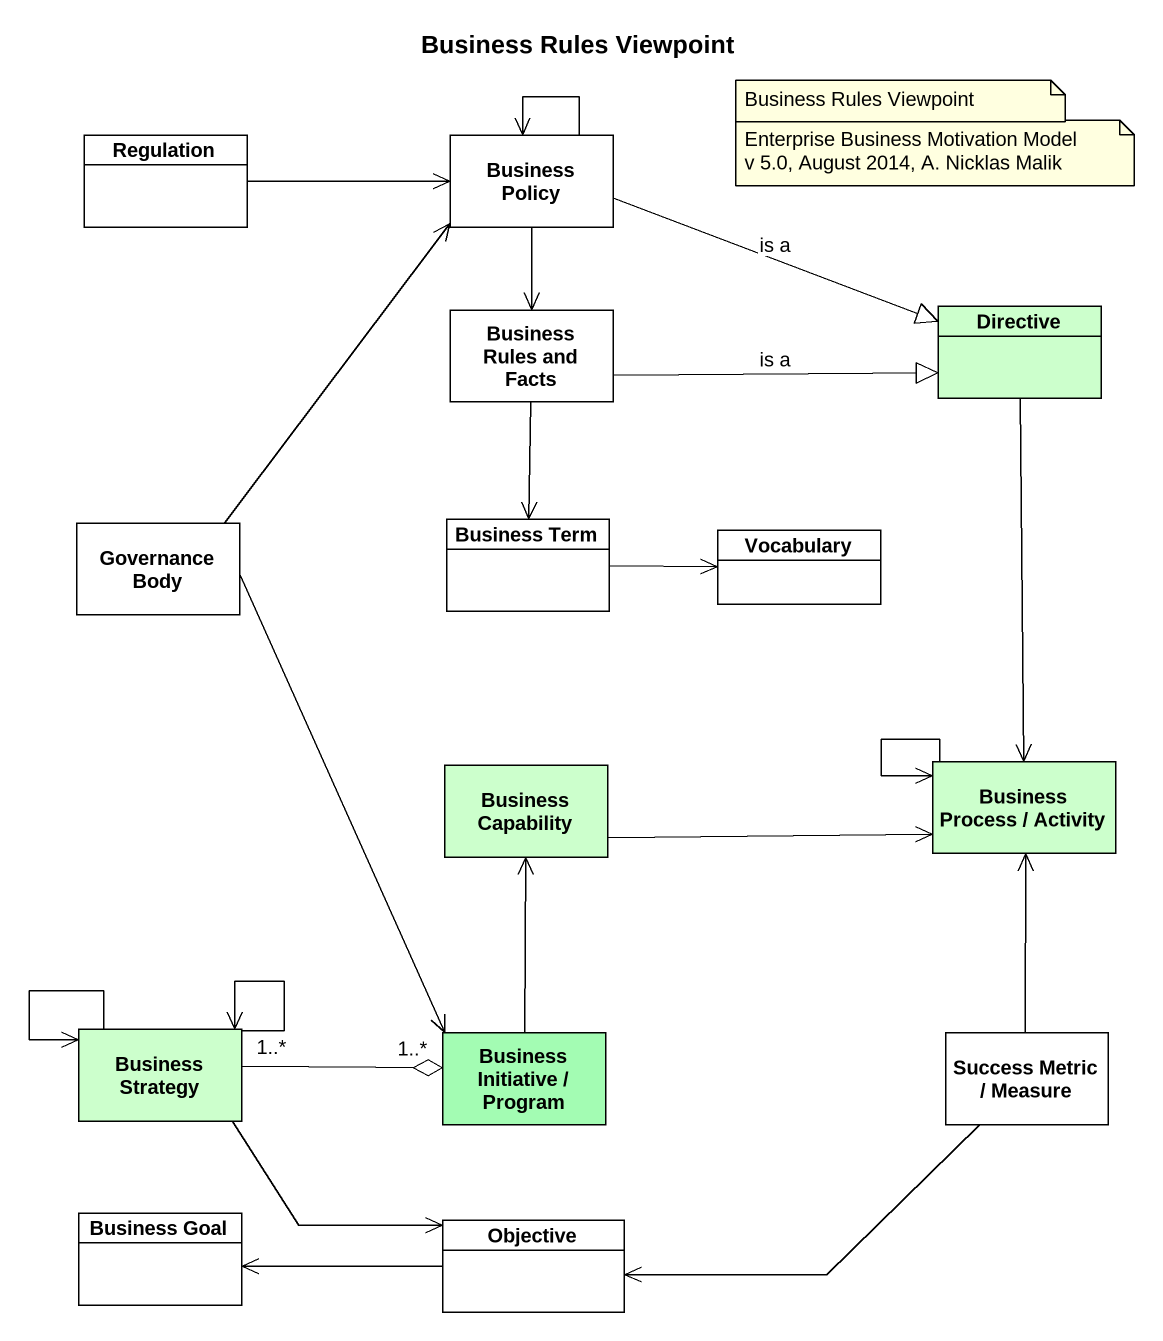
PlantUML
@startuml
title Business Rules Viewpoint
hide circle
hide empty members
class Regulation #FFFFFF
class "Business Policy" as Business_Policy #FFFFFF
class Directive #CCFFCC
class "Business Rules and Facts" as Business_Rules_and_Facts #FFFFFF
class "Governance Body" as Governance_Body #FFFFFF
class "Business Term" as Business_Term #FFFFFF
class Vocabulary #FFFFFF
class "Business Capability" as Business_Capability #CCFFCC
class "Business Process / Activity" as Business_Process_Activity #CCFFCC
class "Business Strategy" as Business_Strategy #CCFFCC
class "Business Initiative / Program" as Business_Initiative_Program #A3FCB3
class "Success Metric / Measure" as Success_Metric_Measure #FFFFFF
class "Business Goal" as Business_Goal #FFFFFF
class Objective #FFFFFF
Regulation -right-> Business_Policy
Business_Policy --> Business_Policy
Business_Policy -right-|> Directive : is a
Business_Policy --> Business_Rules_and_Facts
Directive --> Business_Process_Activity
Business_Rules_and_Facts -right-|> Directive : is a
Business_Rules_and_Facts --> Business_Term
Governance_Body -up-> Business_Policy
Governance_Body --> Business_Initiative_Program
Business_Term -right-> Vocabulary
Business_Capability -right-> Business_Process_Activity
Business_Process_Activity --> Business_Process_Activity
Business_Strategy --> Business_Strategy
Business_Strategy --> Business_Strategy
Business_Strategy "1..*" -right-o "1..*" Business_Initiative_Program
Business_Strategy -right-> Objective
Business_Initiative_Program -up-> Business_Capability
Success_Metric_Measure -up-> Business_Process_Activity
Success_Metric_Measure -left-> Objective
Objective -left-> Business_Goal
note as N1
  Business Rules Viewpoint
end note
note as N2
  Enterprise Business Motivation Model
  v 5.0, August 2014, A. Nicklas Malik
end note
@enduml
